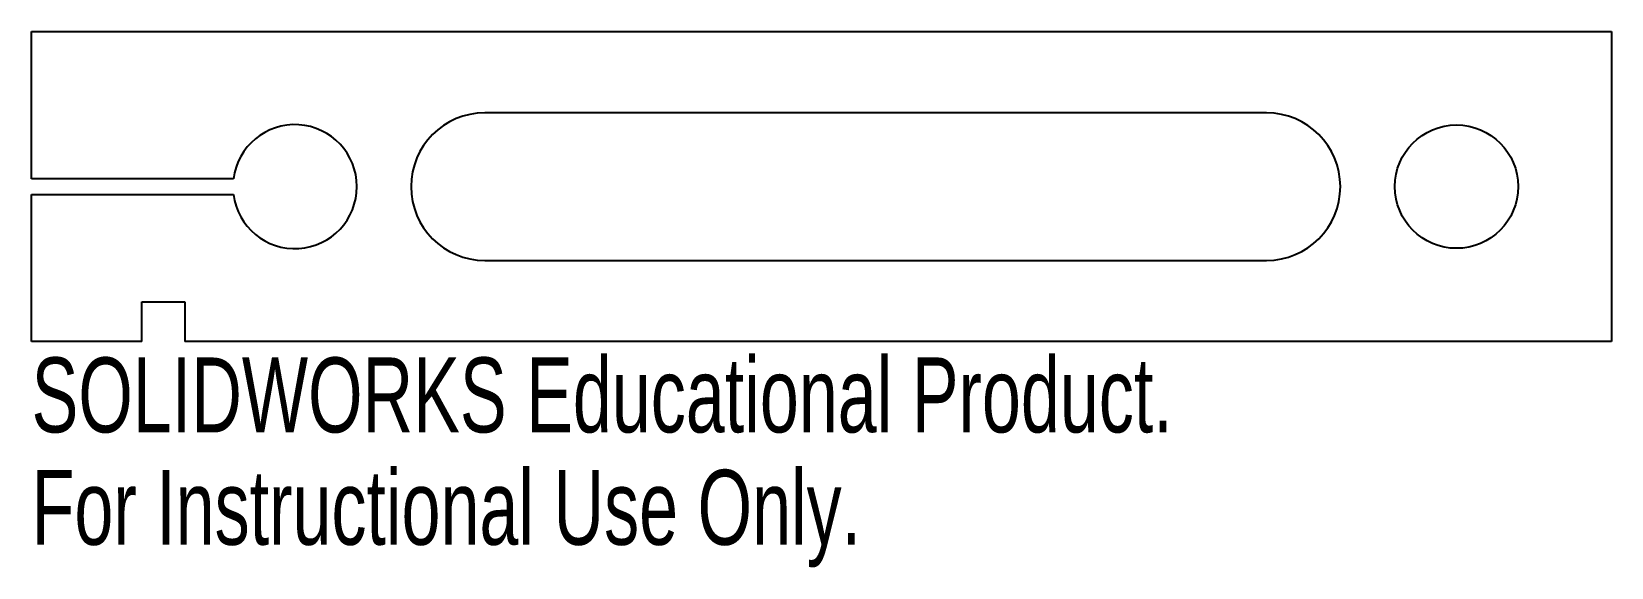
# Model space of a CAD drawing. Header units: millimetres. Extents: x -17 to 85, y -25 to 10.
import ezdxf

# ---------------------------------------------------------------- set-up
doc = ezdxf.new("R2010")
doc.units = ezdxf.units.MM
doc.styles.add('SLDTEXTSTYLE0', font='TXT', dxfattribs={"width": 0.7})

msp = doc.modelspace()

# ---------------------------------------------------------------- linework, layer by layer
at = {"color": 7, "linetype": 'Continuous', "lineweight": 25}
for p, q in [((-17, 10), (85, 10)), ((-17, 0.5), (-17, 10)), ((85, 10), (85, -10)), ((62.74, 4.76), (12.26, 4.76)), ((-3.97, 0.5), (-17, 0.5)), ((-17, -0.5), (-3.97, -0.5)), ((-17, -10), (-17, -0.5)), ((12.26, -4.76), (62.74, -4.76)), ((-9.88, -7.43), (-7.1, -7.43)), ((-9.88, -10), (-9.88, -7.43)), ((-7.1, -7.43), (-7.1, -10)), ((-9.88, -10), (-17, -10)), ((85, -10), (-7.1, -10))]:
    msp.add_line(p, q, dxfattribs=at)
msp.add_circle((75, 0), 3.98, dxfattribs=at)
for centre, radius, start, end in [((12.26, 0), 4.76, 90, 270), ((62.74, 0), 4.76, 270, 90), ((0, 0), 4, 187.1808, 172.8192)]:
    msp.add_arc(centre, radius, start, end, dxfattribs=at)

# ---------------------------------------------------------------- texts
at = {"color": 7, "linetype": 'Continuous', "char_height": 4.8336, "attachment_point": 1, "style": 'SLDTEXTSTYLE0'}
for s, insert in [('SOLIDWORKS Educational Product.', (-17, -11.02)), ('For Instructional Use Only.', (-17, -18.27))]:
    msp.add_mtext(s, dxfattribs=dict(at, insert=insert))

doc.saveas('drawing.dxf')
